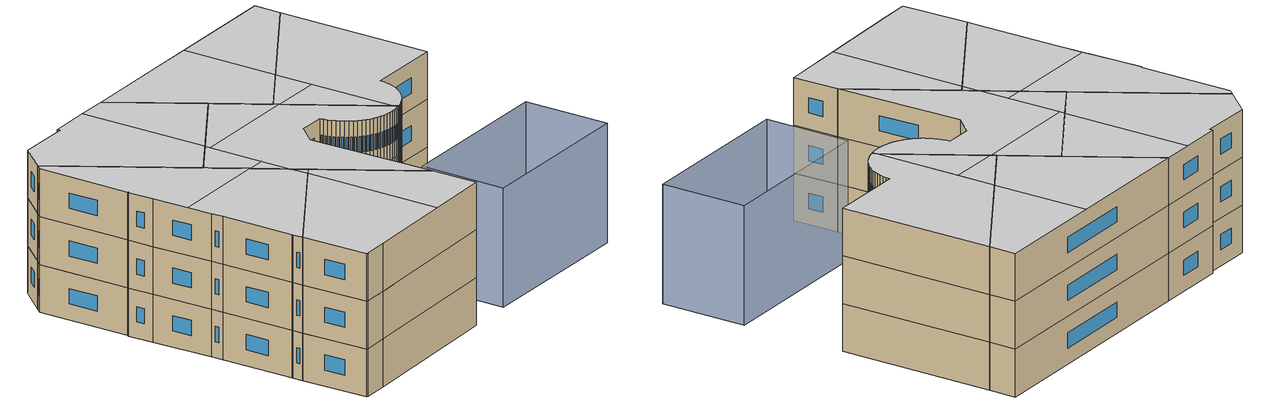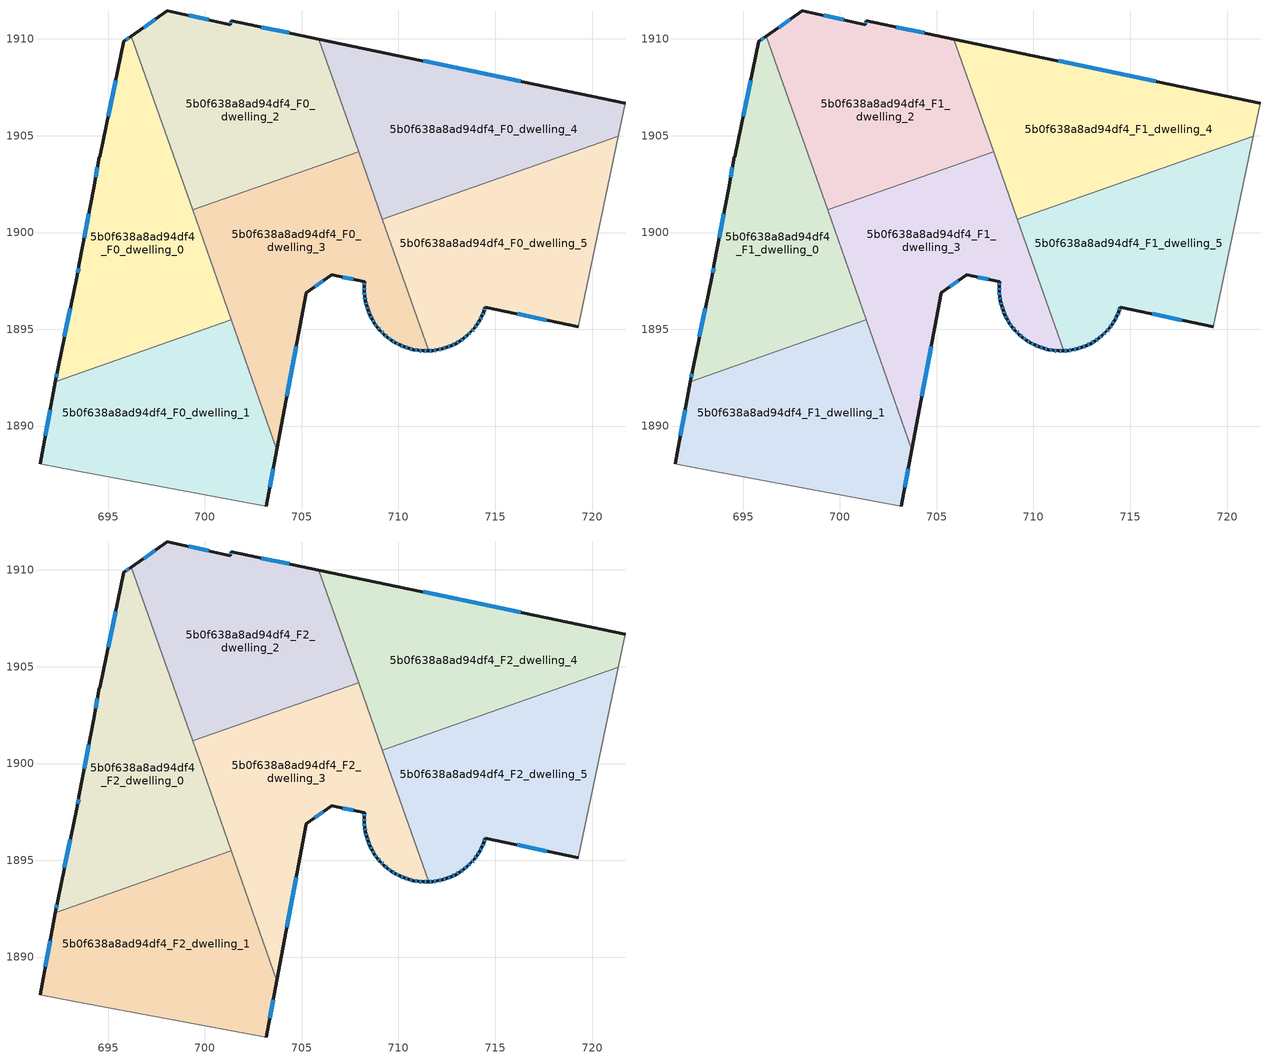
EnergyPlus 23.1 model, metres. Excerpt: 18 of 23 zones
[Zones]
5b0f638a8ad94df4_F0_dwelling_0
 floor ground (EU_floor_Construction): 696.2,1910.14 701.36,1895.5 692.28,1892.3 692.4,1892.92 692.42,1893.04 693.38,1897.66 693.52,1898.41 694.25,1902.29 694.54,1903.91 694.58,1903.89 694.61,1904.02 695.82,1909.87 z0
 wall outside (EU_wall_Construction): 694.54,1903.91 694.25,1902.29 693.52,1898.41 693.38,1897.66 692.42,1893.04 692.4,1892.92 692.28,1892.3 / 694.54,1903.91 694.58,1903.89 / 696.2,1910.14 695.82,1909.87 694.61,1904.02 694.58,1903.89 z0:3
 wall to 5b0f638a8ad94df4_F0_dwelling_1 (EU_wall_Construction): 692.28,1892.3 701.36,1895.5 703.72,1888.78 z0:3
 wall to 5b0f638a8ad94df4_F0_dwelling_3 (EU_wall_Construction): 703.72,1888.78 699.36,1901.16 z0:3
 wall to 5b0f638a8ad94df4_F0_dwelling_2 (EU_wall_Construction): 699.36,1901.17 696.2,1910.14 z0:3
 window (EU_Window_Construction): 692.36,1892.71 692.32,1892.51 / 693.05,1896.09 692.75,1894.61 / 693.47,1898.15 693.43,1897.91 / 694,1900.97 693.77,1899.73 / 694.44,1903.36 694.35,1902.84 / 695.4,1907.88 695.02,1906.01 / 696.07,1910.05 695.95,1909.96 z1.02:1.98
5b0f638a8ad94df4_F0_dwelling_1
 floor ground (EU_floor_Construction): 701.36,1895.5 703.72,1888.78 703.17,1885.86 693.19,1887.71 691.6,1888.02 691.48,1888.05 692.28,1892.3 z0
 wall outside (EU_wall_Construction): 703.17,1885.86 703.72,1888.78 / 692.28,1892.3 691.48,1888.05 z0:3
 wall adiabatic (EU_wall_Construction): 691.48,1888.05 691.6,1888.02 693.19,1887.71 703.17,1885.86 z0:3
 window (EU_Window_Construction): 703.36,1886.85 703.54,1887.79 / 692.01,1890.86 691.75,1889.5 z1.02:1.98
5b0f638a8ad94df4_F0_dwelling_2
 floor ground (EU_floor_Construction): 705.89,1909.99 707.94,1904.18 699.36,1901.17 696.2,1910.14 698.05,1911.46 701.32,1910.74 701.36,1910.94 z0
 wall outside (EU_wall_Construction): 705.89,1909.99 701.36,1910.94 701.32,1910.74 698.05,1911.46 696.2,1910.14 z0:3
 wall to 5b0f638a8ad94df4_F0_dwelling_3 (EU_wall_Construction): 699.36,1901.17 707.94,1904.18 z0:3
 wall to 5b0f638a8ad94df4_F0_dwelling_4 (EU_wall_Construction): 707.94,1904.18 705.89,1909.99 z0:3
 window (EU_Window_Construction): 701.35,1910.87 701.33,1910.81 / 704.35,1910.31 702.9,1910.62 / 697.42,1911.01 696.83,1910.59 / 700.21,1910.99 699.17,1911.22 z1.02:1.98
5b0f638a8ad94df4_F0_dwelling_3
 floor ground (EU_floor_Construction): 707.94,1904.18 711.56,1893.89 711.51,1893.89 711.27,1893.88 711.02,1893.91 710.77,1893.96 710.53,1894.01 710.3,1894.09 710.07,1894.19 709.85,1894.31 709.63,1894.44 709.43,1894.58 709.25,1894.75 709.06,1894.93 708.91,1895.11 708.76,1895.32 708.64,1895.53 708.52,1895.76 708.43,1895.99 708.35,1896.22 708.29,1896.46 708.25,1896.71 708.23,1896.96 708.24,1897.21 708.25,1897.46 706.56,1897.82 705.24,1896.89 703.72,1888.78 699.36,1901.17 z0
 wall outside (EU_wall_Construction): 703.72,1888.78 705.24,1896.89 706.56,1897.82 708.25,1897.46 708.24,1897.21 708.23,1896.96 708.25,1896.71 708.29,1896.46 708.35,1896.22 708.43,1895.99 708.52,1895.76 708.64,1895.53 708.76,1895.32 708.91,1895.11 709.06,1894.93 709.25,1894.75 709.43,1894.58 709.63,1894.44 709.85,1894.31 710.07,1894.19 710.3,1894.09 710.53,1894.01 710.77,1893.96 711.02,1893.91 711.27,1893.88 711.51,1893.89 711.56,1893.89 z0:3
 wall to 5b0f638a8ad94df4_F0_dwelling_5 (EU_wall_Construction): 711.56,1893.89 709.17,1900.68 z0:3
 wall to 5b0f638a8ad94df4_F0_dwelling_4 (EU_wall_Construction): 709.17,1900.68 707.94,1904.18 z0:3
 window (EU_Window_Construction): 711.35,1893.89 711.43,1893.89 / 711.11,1893.9 711.19,1893.89 / 710.86,1893.94 710.94,1893.93 / 710.61,1893.99 710.69,1893.98 / 710.38,1894.06 710.45,1894.04 / 710.15,1894.16 710.22,1894.12 / 709.92,1894.27 709.99,1894.23 / 709.71,1894.39 709.77,1894.35 / 709.5,1894.53 709.56,1894.49 / 709.31,1894.69 709.37,1894.64 / 709.13,1894.87 709.19,1894.81 / 708.96,1895.05 709.01,1894.99 / 708.81,1895.25 708.86,1895.18 / 708.68,1895.46 708.72,1895.39 / 708.56,1895.68 708.6,1895.61 / 708.46,1895.91 708.49,1895.83 / 708.38,1896.14 708.4,1896.07 / 708.31,1896.38 708.33,1896.31 / 708.27,1896.63 708.28,1896.55 / 708.24,1896.88 708.25,1896.8 / 708.23,1897.13 708.23,1897.05 / 708.25,1897.38 708.24,1897.3 / 707.13,1897.7 707.67,1897.58 / 705.69,1897.21 706.11,1897.5 / 704.24,1891.54 704.72,1894.13 z1.02:1.98
5b0f638a8ad94df4_F0_dwelling_4
 floor ground (EU_floor_Construction): 721.7,1906.68 721.35,1904.97 709.17,1900.68 705.89,1909.99 z0
 wall outside (EU_wall_Construction): 721.7,1906.68 705.89,1909.99 z0:3
 wall adiabatic (EU_wall_Construction): 721.35,1904.97 721.7,1906.68 z0:3
 wall to 5b0f638a8ad94df4_F0_dwelling_5 (EU_wall_Construction): 709.17,1900.68 721.35,1904.97 z0:3
 window (EU_Window_Construction): 716.32,1907.81 711.27,1908.87 z1.02:1.98
5b0f638a8ad94df4_F0_dwelling_5
 floor ground (EU_floor_Construction): 721.35,1904.97 719.29,1895.13 714.49,1896.15 714.42,1895.91 714.31,1895.68 714.19,1895.46 714.06,1895.25 713.91,1895.05 713.75,1894.87 713.56,1894.69 713.37,1894.53 713.16,1894.39 712.96,1894.26 712.73,1894.16 712.5,1894.07 712.26,1893.99 712.01,1893.94 711.76,1893.9 711.56,1893.89 709.17,1900.68 z0
 wall outside (EU_wall_Construction): 711.56,1893.89 711.76,1893.9 712.01,1893.94 712.26,1893.99 712.5,1894.07 712.73,1894.16 712.96,1894.26 713.16,1894.39 713.37,1894.53 713.56,1894.69 713.75,1894.87 713.91,1895.05 714.06,1895.25 714.19,1895.46 714.31,1895.68 714.42,1895.91 714.49,1896.15 719.29,1895.13 z0:3
 wall adiabatic (EU_wall_Construction): 719.29,1895.13 721.35,1904.97 z0:3
 window (EU_Window_Construction): 714.44,1895.99 714.47,1896.07 / 714.35,1895.76 714.38,1895.83 / 714.23,1895.54 714.27,1895.6 / 714.11,1895.33 714.15,1895.39 / 713.96,1895.12 714.01,1895.18 / 713.8,1894.93 713.86,1894.99 / 713.62,1894.75 713.68,1894.81 / 713.43,1894.59 713.5,1894.64 / 713.23,1894.44 713.3,1894.48 / 713.03,1894.31 713.09,1894.35 / 712.81,1894.2 712.88,1894.23 / 712.58,1894.1 712.65,1894.13 / 712.34,1894.02 712.42,1894.04 / 712.1,1893.96 712.18,1893.97 / 711.85,1893.91 711.93,1893.93 / 711.63,1893.9 711.69,1893.9 / 716.13,1895.8 717.66,1895.48 z1.02:1.98
5b0f638a8ad94df4_F1_dwelling_0
 floor to 5b0f638a8ad94df4_F0_dwelling_0 (EU_floor_Construction): 696.2,1910.14 701.36,1895.5 692.28,1892.3 692.4,1892.92 692.42,1893.04 693.38,1897.66 693.52,1898.41 694.25,1902.29 694.54,1903.91 694.58,1903.89 694.61,1904.02 695.82,1909.87 z3
 wall outside (EU_wall_Construction): 694.54,1903.91 694.25,1902.29 693.52,1898.41 693.38,1897.66 692.42,1893.04 692.4,1892.92 692.28,1892.3 / 694.54,1903.91 694.58,1903.89 / 696.2,1910.14 695.82,1909.87 694.61,1904.02 694.58,1903.89 z3:6
 wall to 5b0f638a8ad94df4_F1_dwelling_1 (EU_wall_Construction): 692.28,1892.3 701.36,1895.5 703.72,1888.78 z3:6
 wall to 5b0f638a8ad94df4_F1_dwelling_3 (EU_wall_Construction): 703.72,1888.78 699.36,1901.16 z3:6
 wall to 5b0f638a8ad94df4_F1_dwelling_2 (EU_wall_Construction): 699.36,1901.17 696.2,1910.14 z3:6
 window (EU_Window_Construction): 692.36,1892.71 692.32,1892.51 / 693.05,1896.09 692.75,1894.61 / 693.47,1898.15 693.43,1897.91 / 694,1900.97 693.77,1899.73 / 694.44,1903.36 694.35,1902.84 / 695.4,1907.88 695.02,1906.01 / 696.07,1910.05 695.95,1909.96 z4.02:4.98
5b0f638a8ad94df4_F1_dwelling_1
 floor to 5b0f638a8ad94df4_F0_dwelling_1 (EU_floor_Construction): 701.36,1895.5 703.72,1888.78 703.17,1885.86 693.19,1887.71 691.6,1888.02 691.48,1888.05 692.28,1892.3 z3
 wall outside (EU_wall_Construction): 703.17,1885.86 703.72,1888.78 / 692.28,1892.3 691.48,1888.05 z3:6
 wall adiabatic (EU_wall_Construction): 691.48,1888.05 691.6,1888.02 693.19,1887.71 703.17,1885.86 z3:6
 window (EU_Window_Construction): 703.36,1886.85 703.54,1887.79 / 692.01,1890.86 691.75,1889.5 z4.02:4.98
5b0f638a8ad94df4_F1_dwelling_2
 floor to 5b0f638a8ad94df4_F0_dwelling_2 (EU_floor_Construction): 705.89,1909.99 707.94,1904.18 699.36,1901.17 696.2,1910.14 698.05,1911.46 701.32,1910.74 701.36,1910.94 z3
 wall outside (EU_wall_Construction): 705.89,1909.99 701.36,1910.94 701.32,1910.74 698.05,1911.46 696.2,1910.14 z3:6
 wall to 5b0f638a8ad94df4_F1_dwelling_3 (EU_wall_Construction): 699.36,1901.17 707.94,1904.18 z3:6
 wall to 5b0f638a8ad94df4_F1_dwelling_4 (EU_wall_Construction): 707.94,1904.18 705.89,1909.99 z3:6
 window (EU_Window_Construction): 701.35,1910.87 701.33,1910.81 / 704.35,1910.31 702.9,1910.62 / 697.42,1911.01 696.83,1910.59 / 700.21,1910.99 699.17,1911.22 z4.02:4.98
5b0f638a8ad94df4_F1_dwelling_3
 floor to 5b0f638a8ad94df4_F0_dwelling_3 (EU_floor_Construction): 707.94,1904.18 711.56,1893.89 711.51,1893.89 711.27,1893.88 711.02,1893.91 710.77,1893.96 710.53,1894.01 710.3,1894.09 710.07,1894.19 709.85,1894.31 709.63,1894.44 709.43,1894.58 709.25,1894.75 709.06,1894.93 708.91,1895.11 708.76,1895.32 708.64,1895.53 708.52,1895.76 708.43,1895.99 708.35,1896.22 708.29,1896.46 708.25,1896.71 708.23,1896.96 708.24,1897.21 708.25,1897.46 706.56,1897.82 705.24,1896.89 703.72,1888.78 699.36,1901.17 z3
 wall outside (EU_wall_Construction): 703.72,1888.78 705.24,1896.89 706.56,1897.82 708.25,1897.46 708.24,1897.21 708.23,1896.96 708.25,1896.71 708.29,1896.46 708.35,1896.22 708.43,1895.99 708.52,1895.76 708.64,1895.53 708.76,1895.32 708.91,1895.11 709.06,1894.93 709.25,1894.75 709.43,1894.58 709.63,1894.44 709.85,1894.31 710.07,1894.19 710.3,1894.09 710.53,1894.01 710.77,1893.96 711.02,1893.91 711.27,1893.88 711.51,1893.89 711.56,1893.89 z3:6
 wall to 5b0f638a8ad94df4_F1_dwelling_5 (EU_wall_Construction): 711.56,1893.89 709.17,1900.68 z3:6
 wall to 5b0f638a8ad94df4_F1_dwelling_4 (EU_wall_Construction): 709.17,1900.68 707.94,1904.18 z3:6
 window (EU_Window_Construction): 711.35,1893.89 711.43,1893.89 / 711.11,1893.9 711.19,1893.89 / 710.86,1893.94 710.94,1893.93 / 710.61,1893.99 710.69,1893.98 / 710.38,1894.06 710.45,1894.04 / 710.15,1894.16 710.22,1894.12 / 709.92,1894.27 709.99,1894.23 / 709.71,1894.39 709.77,1894.35 / 709.5,1894.53 709.56,1894.49 / 709.31,1894.69 709.37,1894.64 / 709.13,1894.87 709.19,1894.81 / 708.96,1895.05 709.01,1894.99 / 708.81,1895.25 708.86,1895.18 / 708.68,1895.46 708.72,1895.39 / 708.56,1895.68 708.6,1895.61 / 708.46,1895.91 708.49,1895.83 / 708.38,1896.14 708.4,1896.07 / 708.31,1896.38 708.33,1896.31 / 708.27,1896.63 708.28,1896.55 / 708.24,1896.88 708.25,1896.8 / 708.23,1897.13 708.23,1897.05 / 708.25,1897.38 708.24,1897.3 / 707.13,1897.7 707.67,1897.58 / 705.69,1897.21 706.11,1897.5 / 704.24,1891.54 704.72,1894.13 z4.02:4.98
5b0f638a8ad94df4_F1_dwelling_4
 floor to 5b0f638a8ad94df4_F0_dwelling_4 (EU_floor_Construction): 721.7,1906.68 721.35,1904.97 709.17,1900.68 705.89,1909.99 z3
 wall outside (EU_wall_Construction): 721.7,1906.68 705.89,1909.99 z3:6
 wall adiabatic (EU_wall_Construction): 721.35,1904.97 721.7,1906.68 z3:6
 wall to 5b0f638a8ad94df4_F1_dwelling_5 (EU_wall_Construction): 709.17,1900.68 721.35,1904.97 z3:6
 window (EU_Window_Construction): 716.32,1907.81 711.27,1908.87 z4.02:4.98
5b0f638a8ad94df4_F1_dwelling_5
 floor to 5b0f638a8ad94df4_F0_dwelling_5 (EU_floor_Construction): 721.35,1904.97 719.29,1895.13 714.49,1896.15 714.42,1895.91 714.31,1895.68 714.19,1895.46 714.06,1895.25 713.91,1895.05 713.75,1894.87 713.56,1894.69 713.37,1894.53 713.16,1894.39 712.96,1894.26 712.73,1894.16 712.5,1894.07 712.26,1893.99 712.01,1893.94 711.76,1893.9 711.56,1893.89 709.17,1900.68 z3
 wall outside (EU_wall_Construction): 711.56,1893.89 711.76,1893.9 712.01,1893.94 712.26,1893.99 712.5,1894.07 712.73,1894.16 712.96,1894.26 713.16,1894.39 713.37,1894.53 713.56,1894.69 713.75,1894.87 713.91,1895.05 714.06,1895.25 714.19,1895.46 714.31,1895.68 714.42,1895.91 714.49,1896.15 719.29,1895.13 z3:6
 wall adiabatic (EU_wall_Construction): 719.29,1895.13 721.35,1904.97 z3:6
 window (EU_Window_Construction): 714.44,1895.99 714.47,1896.07 / 714.35,1895.76 714.38,1895.83 / 714.23,1895.54 714.27,1895.6 / 714.11,1895.33 714.15,1895.39 / 713.96,1895.12 714.01,1895.18 / 713.8,1894.93 713.86,1894.99 / 713.62,1894.75 713.68,1894.81 / 713.43,1894.59 713.5,1894.64 / 713.23,1894.44 713.3,1894.48 / 713.03,1894.31 713.09,1894.35 / 712.81,1894.2 712.88,1894.23 / 712.58,1894.1 712.65,1894.13 / 712.34,1894.02 712.42,1894.04 / 712.1,1893.96 712.18,1893.97 / 711.85,1893.91 711.93,1893.93 / 711.63,1893.9 711.69,1893.9 / 716.13,1895.8 717.66,1895.48 z4.02:4.98
5b0f638a8ad94df4_F2_dwelling_0
 floor to 5b0f638a8ad94df4_F1_dwelling_0 (EU_floor_Construction): 696.2,1910.14 701.36,1895.5 692.28,1892.3 692.4,1892.92 692.42,1893.04 693.38,1897.66 693.52,1898.41 694.25,1902.29 694.54,1903.91 694.58,1903.89 694.61,1904.02 695.82,1909.87 z6
 wall outside (EU_wall_Construction): 694.54,1903.91 694.25,1902.29 693.52,1898.41 693.38,1897.66 692.42,1893.04 692.4,1892.92 692.28,1892.3 / 694.54,1903.91 694.58,1903.89 / 696.2,1910.14 695.82,1909.87 694.61,1904.02 694.58,1903.89 z6:9
 wall to 5b0f638a8ad94df4_F2_dwelling_1 (EU_wall_Construction): 692.28,1892.3 701.36,1895.5 703.72,1888.78 z6:9
 wall to 5b0f638a8ad94df4_F2_dwelling_3 (EU_wall_Construction): 703.72,1888.78 699.36,1901.16 z6:9
 wall to 5b0f638a8ad94df4_F2_dwelling_2 (EU_wall_Construction): 699.36,1901.17 696.2,1910.14 z6:9
 window (EU_Window_Construction): 692.36,1892.71 692.32,1892.51 / 693.05,1896.09 692.75,1894.61 / 693.47,1898.15 693.43,1897.91 / 694,1900.97 693.77,1899.73 / 694.44,1903.36 694.35,1902.84 / 695.4,1907.88 695.02,1906.01 / 696.07,1910.05 695.95,1909.96 z7.02:7.98
 ceiling to 5b0f638a8ad94df4_F3_dwelling_1 (EU_floor_Construction): 700.79,1895.3 701.03,1896.43 700.25,1898.64 693.82,1899.98 693.52,1898.41 693.38,1897.66 692.42,1893.04 692.4,1892.92 692.28,1892.3 z9
 ceiling to 5b0f638a8ad94df4_F3_dwelling_0 (EU_floor_Construction): 700.25,1898.64 696.2,1910.14 695.82,1909.87 694.61,1904.02 694.58,1903.89 694.54,1903.91 694.25,1902.29 693.82,1899.98 z9
 ceiling to 5b0f638a8ad94df4_F3_dwelling_3 (EU_floor_Construction): 701.36,1895.5 701.03,1896.43 700.79,1895.3 z9
5b0f638a8ad94df4_F2_dwelling_1
 floor to 5b0f638a8ad94df4_F1_dwelling_1 (EU_floor_Construction): 701.36,1895.5 703.72,1888.78 703.17,1885.86 693.19,1887.71 691.6,1888.02 691.48,1888.05 692.28,1892.3 z6
 wall outside (EU_wall_Construction): 703.17,1885.86 703.72,1888.78 / 692.28,1892.3 691.48,1888.05 z6:9
 wall adiabatic (EU_wall_Construction): 691.48,1888.05 691.6,1888.02 693.19,1887.71 703.17,1885.86 z6:9
 window (EU_Window_Construction): 703.36,1886.85 703.54,1887.79 / 692.01,1890.86 691.75,1889.5 z7.02:7.98
 ceiling to 5b0f638a8ad94df4_F3_dwelling_1 (EU_floor_Construction): 698.98,1886.63 700.79,1895.3 692.28,1892.3 691.48,1888.05 691.6,1888.02 693.19,1887.71 z9
 ceiling to 5b0f638a8ad94df4_F3_dwelling_3 (EU_floor_Construction): 703.17,1885.86 703.72,1888.78 701.36,1895.5 700.79,1895.3 698.98,1886.63 z9
5b0f638a8ad94df4_F2_dwelling_2
 floor to 5b0f638a8ad94df4_F1_dwelling_2 (EU_floor_Construction): 705.89,1909.99 707.94,1904.18 699.36,1901.17 696.2,1910.14 698.05,1911.46 701.32,1910.74 701.36,1910.94 z6
 wall outside (EU_wall_Construction): 705.89,1909.99 701.36,1910.94 701.32,1910.74 698.05,1911.46 696.2,1910.14 z6:9
 wall to 5b0f638a8ad94df4_F2_dwelling_3 (EU_wall_Construction): 699.36,1901.17 707.94,1904.18 z6:9
 wall to 5b0f638a8ad94df4_F2_dwelling_4 (EU_wall_Construction): 707.94,1904.18 705.89,1909.99 z6:9
 window (EU_Window_Construction): 701.35,1910.87 701.33,1910.81 / 704.35,1910.31 702.9,1910.62 / 697.42,1911.01 696.83,1910.59 / 700.21,1910.99 699.17,1911.22 z7.02:7.98
 ceiling to 5b0f638a8ad94df4_F3_dwelling_0 (EU_floor_Construction): 702.23,1902.17 703.95,1910.4 701.36,1910.94 701.32,1910.74 698.05,1911.46 696.2,1910.14 699.36,1901.17 z9
 ceiling to 5b0f638a8ad94df4_F3_dwelling_2 (EU_floor_Construction): 707.94,1904.18 705.89,1909.99 703.95,1910.4 702.23,1902.17 z9
5b0f638a8ad94df4_F2_dwelling_3
 floor to 5b0f638a8ad94df4_F1_dwelling_3 (EU_floor_Construction): 707.94,1904.18 711.56,1893.89 711.51,1893.89 711.27,1893.88 711.02,1893.91 710.77,1893.96 710.53,1894.01 710.3,1894.09 710.07,1894.19 709.85,1894.31 709.63,1894.44 709.43,1894.58 709.25,1894.75 709.06,1894.93 708.91,1895.11 708.76,1895.32 708.64,1895.53 708.52,1895.76 708.43,1895.99 708.35,1896.22 708.29,1896.46 708.25,1896.71 708.23,1896.96 708.24,1897.21 708.25,1897.46 706.56,1897.82 705.24,1896.89 703.72,1888.78 699.36,1901.17 z6
 wall outside (EU_wall_Construction): 703.72,1888.78 705.24,1896.89 706.56,1897.82 708.25,1897.46 708.24,1897.21 708.23,1896.96 708.25,1896.71 708.29,1896.46 708.35,1896.22 708.43,1895.99 708.52,1895.76 708.64,1895.53 708.76,1895.32 708.91,1895.11 709.06,1894.93 709.25,1894.75 709.43,1894.58 709.63,1894.44 709.85,1894.31 710.07,1894.19 710.3,1894.09 710.53,1894.01 710.77,1893.96 711.02,1893.91 711.27,1893.88 711.51,1893.89 711.56,1893.89 z6:9
 wall to 5b0f638a8ad94df4_F2_dwelling_5 (EU_wall_Construction): 711.56,1893.89 709.17,1900.68 z6:9
 wall to 5b0f638a8ad94df4_F2_dwelling_4 (EU_wall_Construction): 709.17,1900.68 707.94,1904.18 z6:9
 window (EU_Window_Construction): 711.35,1893.89 711.43,1893.89 / 711.11,1893.9 711.19,1893.89 / 710.86,1893.94 710.94,1893.93 / 710.61,1893.99 710.69,1893.98 / 710.38,1894.06 710.45,1894.04 / 710.15,1894.16 710.22,1894.12 / 709.92,1894.27 709.99,1894.23 / 709.71,1894.39 709.77,1894.35 / 709.5,1894.53 709.56,1894.49 / 709.31,1894.69 709.37,1894.64 / 709.13,1894.87 709.19,1894.81 / 708.96,1895.05 709.01,1894.99 / 708.81,1895.25 708.86,1895.18 / 708.68,1895.46 708.72,1895.39 / 708.56,1895.68 708.6,1895.61 / 708.46,1895.91 708.49,1895.83 / 708.38,1896.14 708.4,1896.07 / 708.31,1896.38 708.33,1896.31 / 708.27,1896.63 708.28,1896.55 / 708.24,1896.88 708.25,1896.8 / 708.23,1897.13 708.23,1897.05 / 708.25,1897.38 708.24,1897.3 / 707.13,1897.7 707.67,1897.58 / 705.69,1897.21 706.11,1897.5 / 704.24,1891.54 704.72,1894.13 z7.02:7.98
 ceiling to 5b0f638a8ad94df4_F3_dwelling_4 (EU_floor_Construction): 711.56,1893.89 711.46,1894.18 711.4,1893.89 711.51,1893.89 z9
 ceiling to 5b0f638a8ad94df4_F3_dwelling_3 (EU_floor_Construction): 711.4,1893.89 711.46,1894.18 709.29,1900.34 702.16,1901.83 701.03,1896.43 703.72,1888.78 705.24,1896.89 706.56,1897.82 708.25,1897.46 708.24,1897.21 708.23,1896.96 708.25,1896.71 708.29,1896.46 708.35,1896.22 708.43,1895.99 708.52,1895.76 708.64,1895.53 708.76,1895.32 708.91,1895.11 709.06,1894.93 709.25,1894.75 709.43,1894.58 709.63,1894.44 709.85,1894.31 710.07,1894.19 710.3,1894.09 710.53,1894.01 710.77,1893.96 711.02,1893.91 711.27,1893.88 z9
 ceiling to 5b0f638a8ad94df4_F3_dwelling_2 (EU_floor_Construction): 709.29,1900.34 707.94,1904.18 702.23,1902.17 702.16,1901.83 z9
 ceiling to 5b0f638a8ad94df4_F3_dwelling_0 (EU_floor_Construction): 701.44,1898.39 702.23,1902.17 699.36,1901.17 700.25,1898.64 z9
 ceiling to 5b0f638a8ad94df4_F3_dwelling_1 (EU_floor_Construction): 701.03,1896.43 701.44,1898.39 700.25,1898.64 z9
5b0f638a8ad94df4_F2_dwelling_4
 floor to 5b0f638a8ad94df4_F1_dwelling_4 (EU_floor_Construction): 721.7,1906.68 721.35,1904.97 709.17,1900.68 705.89,1909.99 z6
 wall outside (EU_wall_Construction): 721.7,1906.68 705.89,1909.99 z6:9
 wall adiabatic (EU_wall_Construction): 721.35,1904.97 721.7,1906.68 z6:9
 wall to 5b0f638a8ad94df4_F2_dwelling_5 (EU_wall_Construction): 709.17,1900.68 721.35,1904.97 z6:9
 window (EU_Window_Construction): 716.32,1907.81 711.27,1908.87 z7.02:7.98
 ceiling to 5b0f638a8ad94df4_F3_dwelling_2 (EU_floor_Construction): 713.11,1902.07 714.39,1908.21 705.89,1909.99 709.17,1900.68 z9
 ceiling to 5b0f638a8ad94df4_F3_dwelling_4 (EU_floor_Construction): 721.35,1904.97 721.7,1906.68 714.39,1908.21 713.11,1902.07 z9
5b0f638a8ad94df4_F2_dwelling_5
 floor to 5b0f638a8ad94df4_F1_dwelling_5 (EU_floor_Construction): 721.35,1904.97 719.29,1895.13 714.49,1896.15 714.42,1895.91 714.31,1895.68 714.19,1895.46 714.06,1895.25 713.91,1895.05 713.75,1894.87 713.56,1894.69 713.37,1894.53 713.16,1894.39 712.96,1894.26 712.73,1894.16 712.5,1894.07 712.26,1893.99 712.01,1893.94 711.76,1893.9 711.56,1893.89 709.17,1900.68 z6
 wall outside (EU_wall_Construction): 711.56,1893.89 711.76,1893.9 712.01,1893.94 712.26,1893.99 712.5,1894.07 712.73,1894.16 712.96,1894.26 713.16,1894.39 713.37,1894.53 713.56,1894.69 713.75,1894.87 713.91,1895.05 714.06,1895.25 714.19,1895.46 714.31,1895.68 714.42,1895.91 714.49,1896.15 719.29,1895.13 z6:9
 wall adiabatic (EU_wall_Construction): 719.29,1895.13 721.35,1904.97 z6:9
 window (EU_Window_Construction): 714.44,1895.99 714.47,1896.07 / 714.35,1895.76 714.38,1895.83 / 714.23,1895.54 714.27,1895.6 / 714.11,1895.33 714.15,1895.39 / 713.96,1895.12 714.01,1895.18 / 713.8,1894.93 713.86,1894.99 / 713.62,1894.75 713.68,1894.81 / 713.43,1894.59 713.5,1894.64 / 713.23,1894.44 713.3,1894.48 / 713.03,1894.31 713.09,1894.35 / 712.81,1894.2 712.88,1894.23 / 712.58,1894.1 712.65,1894.13 / 712.34,1894.02 712.42,1894.04 / 712.1,1893.96 712.18,1893.97 / 711.85,1893.91 711.93,1893.93 / 711.63,1893.9 711.69,1893.9 / 716.13,1895.8 717.66,1895.48 z7.02:7.98
 ceiling to 5b0f638a8ad94df4_F3_dwelling_4 (EU_floor_Construction): 719.29,1895.13 721.35,1904.97 713.11,1902.07 711.46,1894.18 711.56,1893.89 711.76,1893.9 712.01,1893.94 712.26,1893.99 712.5,1894.07 712.73,1894.16 712.96,1894.26 713.16,1894.39 713.37,1894.53 713.56,1894.69 713.75,1894.87 713.91,1895.05 714.06,1895.25 714.19,1895.46 714.31,1895.68 714.42,1895.91 714.49,1896.15 z9
 ceiling to 5b0f638a8ad94df4_F3_dwelling_2 (EU_floor_Construction): 712.6,1899.65 713.11,1902.07 709.17,1900.68 709.29,1900.34 z9
 ceiling adiabatic (EU_roof_Construction): 711.46,1894.18 712.6,1899.65 709.29,1900.34 z9
shading: 706.08,1885.32 707.23,1890.76 / 707.23,1890.76 717.9,1888.52 / 717.9,1888.52 716.75,1883.07 / 716.75,1883.07 706.08,1885.32 z0:7.5
[Building]
EU S2 Campaign: North Axis=0; Terrain=City; Solar Distribution=FullExterior
[Site:Location]
Vienna: Latitude=48; Longitude=16.5; Time Zone=1; Elevation=183
[SizingPeriod:WeatherFileDays]
AnnualSizingPeriod: Begin Month=1; Begin Day of Month=1; End Month=12; End Day of Month=31; Day of Week for Start Day=Monday; Use Weather File Daylight Saving Period=No; Use Weather File Rain and Snow Indicators=No
[MATERIAL]
EU_InternalMass_Material: Roughness=MediumRough; Thickness=0.1; Conductivity=1; Density=1800; Specific Heat=900; Thermal Absorptance=0.9; Solar Absorptance=0.7; Visible Absorptance=0.7
[MATERIAL:NOMASS] Roughness=MediumRough; Thermal Absorptance=0.9; Solar Absorptance=0.7; Visible Absorptance=0.7
Name | Thermal Resistance
EU_wall_NoMass | 0.942466
EU_roof_NoMass | 0.551687
EU_floor_NoMass | 0.66527
[WINDOWMATERIAL:SIMPLEGLAZINGSYSTEM]
EU_Window_SimpleGlazing: UFactor=2.03367; Solar Heat Gain Coefficient=0.65; Visible Transmittance=0.65
[CONSTRUCTION]
EU_wall_Construction: EU_wall_NoMass
EU_roof_Construction: EU_roof_NoMass
EU_floor_Construction: EU_floor_NoMass
EU_Window_Construction: EU_Window_SimpleGlazing
EU_InternalMass_Construction: EU_InternalMass_Material
[ZONE] Type=1; Multiplier=1; Ceiling Height=autocalculate; Floor Area=autocalculate; Part of Total Floor Area=Yes
Name | Volume
5b0f638a8ad94df4_F0_dwelling_0; 5b0f638a8ad94df4_F1_dwelling_0; 5b0f638a8ad94df4_F2_dwelling_0 | 233.4375
5b0f638a8ad94df4_F0_dwelling_1; 5b0f638a8ad94df4_F1_dwelling_1; 5b0f638a8ad94df4_F2_dwelling_1 | 233.451
5b0f638a8ad94df4_F0_dwelling_2; 5b0f638a8ad94df4_F1_dwelling_2; 5b0f638a8ad94df4_F2_dwelling_2 | 233.432
5b0f638a8ad94df4_F0_dwelling_3; 5b0f638a8ad94df4_F1_dwelling_3; 5b0f638a8ad94df4_F2_dwelling_3 | 233.438
5b0f638a8ad94df4_F0_dwelling_4; 5b0f638a8ad94df4_F1_dwelling_4; 5b0f638a8ad94df4_F2_dwelling_4 | 233.448
5b0f638a8ad94df4_F0_dwelling_5; 5b0f638a8ad94df4_F1_dwelling_5; 5b0f638a8ad94df4_F2_dwelling_5 | 233.443
[INTERNALMASS] Construction=EU_InternalMass_Construction
Name | Zone or ZoneList | Surface Area
5b0f638a8ad94df4_F0_dwelling_0_EU_InternalMass | 5b0f638a8ad94df4_F0_dwelling_0 | 77.818
5b0f638a8ad94df4_F0_dwelling_1_EU_InternalMass | 5b0f638a8ad94df4_F0_dwelling_1 | 77.82
5b0f638a8ad94df4_F0_dwelling_2_EU_InternalMass | 5b0f638a8ad94df4_F0_dwelling_2 | 77.8119
5b0f638a8ad94df4_F0_dwelling_3_EU_InternalMass | 5b0f638a8ad94df4_F0_dwelling_3 | 77.8113
5b0f638a8ad94df4_F0_dwelling_4_EU_InternalMass | 5b0f638a8ad94df4_F0_dwelling_4 | 77.813
5b0f638a8ad94df4_F0_dwelling_5_EU_InternalMass | 5b0f638a8ad94df4_F0_dwelling_5 | 77.8153
5b0f638a8ad94df4_F1_dwelling_0_EU_InternalMass | 5b0f638a8ad94df4_F1_dwelling_0 | 77.818
5b0f638a8ad94df4_F1_dwelling_1_EU_InternalMass | 5b0f638a8ad94df4_F1_dwelling_1 | 77.82
5b0f638a8ad94df4_F1_dwelling_2_EU_InternalMass | 5b0f638a8ad94df4_F1_dwelling_2 | 77.8119
5b0f638a8ad94df4_F1_dwelling_3_EU_InternalMass | 5b0f638a8ad94df4_F1_dwelling_3 | 77.8113
5b0f638a8ad94df4_F1_dwelling_4_EU_InternalMass | 5b0f638a8ad94df4_F1_dwelling_4 | 77.813
5b0f638a8ad94df4_F1_dwelling_5_EU_InternalMass | 5b0f638a8ad94df4_F1_dwelling_5 | 77.8153
5b0f638a8ad94df4_F2_dwelling_0_EU_InternalMass | 5b0f638a8ad94df4_F2_dwelling_0 | 77.818
5b0f638a8ad94df4_F2_dwelling_1_EU_InternalMass | 5b0f638a8ad94df4_F2_dwelling_1 | 77.82
5b0f638a8ad94df4_F2_dwelling_2_EU_InternalMass | 5b0f638a8ad94df4_F2_dwelling_2 | 77.8119
5b0f638a8ad94df4_F2_dwelling_3_EU_InternalMass | 5b0f638a8ad94df4_F2_dwelling_3 | 77.8113
5b0f638a8ad94df4_F2_dwelling_4_EU_InternalMass | 5b0f638a8ad94df4_F2_dwelling_4 | 77.813
5b0f638a8ad94df4_F2_dwelling_5_EU_InternalMass | 5b0f638a8ad94df4_F2_dwelling_5 | 77.8153
[OTHEREQUIPMENT] Fuel Type=Electricity; Design Level Calculation Method=Watts/Area; Power per Zone Floor Area=1; Fraction Latent=0; Fraction Radiant=0; Fraction Lost=0; Carbon Dioxide Generation Rate=0; EndUse Subcategory=EU_Step8_InternalGains
Name | Zone or ZoneList or Space or SpaceList | Schedule
EU_Step8_InternalGain_5b0f638a8ad94df4_F0_dwelling_0_f000 | 5b0f638a8ad94df4_F0_dwelling_0 | EU_Step8_GainSchedule_5b0f638a8ad94df4_F0_dwelling_0_f000
EU_Step8_InternalGain_5b0f638a8ad94df4_F0_dwelling_1_f000 | 5b0f638a8ad94df4_F0_dwelling_1 | EU_Step8_GainSchedule_5b0f638a8ad94df4_F0_dwelling_1_f000
EU_Step8_InternalGain_5b0f638a8ad94df4_F0_dwelling_2_f000 | 5b0f638a8ad94df4_F0_dwelling_2 | EU_Step8_GainSchedule_5b0f638a8ad94df4_F0_dwelling_2_f000
EU_Step8_InternalGain_5b0f638a8ad94df4_F0_dwelling_3_f000 | 5b0f638a8ad94df4_F0_dwelling_3 | EU_Step8_GainSchedule_5b0f638a8ad94df4_F0_dwelling_3_f000
EU_Step8_InternalGain_5b0f638a8ad94df4_F0_dwelling_4_f000 | 5b0f638a8ad94df4_F0_dwelling_4 | EU_Step8_GainSchedule_5b0f638a8ad94df4_F0_dwelling_4_f000
EU_Step8_InternalGain_5b0f638a8ad94df4_F0_dwelling_5_f000 | 5b0f638a8ad94df4_F0_dwelling_5 | EU_Step8_GainSchedule_5b0f638a8ad94df4_F0_dwelling_5_f000
EU_Step8_InternalGain_5b0f638a8ad94df4_F1_dwelling_0_f000 | 5b0f638a8ad94df4_F1_dwelling_0 | EU_Step8_GainSchedule_5b0f638a8ad94df4_F1_dwelling_0_f000
EU_Step8_InternalGain_5b0f638a8ad94df4_F1_dwelling_1_f000 | 5b0f638a8ad94df4_F1_dwelling_1 | EU_Step8_GainSchedule_5b0f638a8ad94df4_F1_dwelling_1_f000
EU_Step8_InternalGain_5b0f638a8ad94df4_F1_dwelling_2_f000 | 5b0f638a8ad94df4_F1_dwelling_2 | EU_Step8_GainSchedule_5b0f638a8ad94df4_F1_dwelling_2_f000
EU_Step8_InternalGain_5b0f638a8ad94df4_F1_dwelling_3_f000 | 5b0f638a8ad94df4_F1_dwelling_3 | EU_Step8_GainSchedule_5b0f638a8ad94df4_F1_dwelling_3_f000
EU_Step8_InternalGain_5b0f638a8ad94df4_F1_dwelling_4_f000 | 5b0f638a8ad94df4_F1_dwelling_4 | EU_Step8_GainSchedule_5b0f638a8ad94df4_F1_dwelling_4_f000
EU_Step8_InternalGain_5b0f638a8ad94df4_F1_dwelling_5_f000 | 5b0f638a8ad94df4_F1_dwelling_5 | EU_Step8_GainSchedule_5b0f638a8ad94df4_F1_dwelling_5_f000
EU_Step8_InternalGain_5b0f638a8ad94df4_F2_dwelling_0_f000 | 5b0f638a8ad94df4_F2_dwelling_0 | EU_Step8_GainSchedule_5b0f638a8ad94df4_F2_dwelling_0_f000
EU_Step8_InternalGain_5b0f638a8ad94df4_F2_dwelling_1_f000 | 5b0f638a8ad94df4_F2_dwelling_1 | EU_Step8_GainSchedule_5b0f638a8ad94df4_F2_dwelling_1_f000
EU_Step8_InternalGain_5b0f638a8ad94df4_F2_dwelling_2_f000 | 5b0f638a8ad94df4_F2_dwelling_2 | EU_Step8_GainSchedule_5b0f638a8ad94df4_F2_dwelling_2_f000
EU_Step8_InternalGain_5b0f638a8ad94df4_F2_dwelling_3_f000 | 5b0f638a8ad94df4_F2_dwelling_3 | EU_Step8_GainSchedule_5b0f638a8ad94df4_F2_dwelling_3_f000
EU_Step8_InternalGain_5b0f638a8ad94df4_F2_dwelling_4_f000 | 5b0f638a8ad94df4_F2_dwelling_4 | EU_Step8_GainSchedule_5b0f638a8ad94df4_F2_dwelling_4_f000
EU_Step8_InternalGain_5b0f638a8ad94df4_F2_dwelling_5_f000 | 5b0f638a8ad94df4_F2_dwelling_5 | EU_Step8_GainSchedule_5b0f638a8ad94df4_F2_dwelling_5_f000
[ZONEVENTILATION:DESIGNFLOWRATE] Schedule=EU_AlwaysOn; Design Flow Rate Calculation Method=AirChanges/Hour; Air Changes per Hour=0.530523; Ventilation Type=Natural; Fan Pressure Rise=0; Fan Total Efficiency=1; Constant Term Coefficient=1; Temperature Term Coefficient=0; Velocity Term Coefficient=0; Velocity Squared Term Coefficient=0; Minimum Indoor Temperature=-100; Maximum Indoor Temperature=100; Delta Temperature=-100; Minimum Outdoor Temperature=-100; Maximum Outdoor Temperature=100; Maximum Wind Speed=40
Name | Zone or ZoneList or Space or SpaceList
EU_ConstantAir_5b0f638a8ad94df4_F0_dwelling_0 | 5b0f638a8ad94df4_F0_dwelling_0
EU_ConstantAir_5b0f638a8ad94df4_F0_dwelling_1 | 5b0f638a8ad94df4_F0_dwelling_1
EU_ConstantAir_5b0f638a8ad94df4_F0_dwelling_2 | 5b0f638a8ad94df4_F0_dwelling_2
EU_ConstantAir_5b0f638a8ad94df4_F0_dwelling_3 | 5b0f638a8ad94df4_F0_dwelling_3
EU_ConstantAir_5b0f638a8ad94df4_F0_dwelling_4 | 5b0f638a8ad94df4_F0_dwelling_4
EU_ConstantAir_5b0f638a8ad94df4_F0_dwelling_5 | 5b0f638a8ad94df4_F0_dwelling_5
EU_ConstantAir_5b0f638a8ad94df4_F1_dwelling_0 | 5b0f638a8ad94df4_F1_dwelling_0
EU_ConstantAir_5b0f638a8ad94df4_F1_dwelling_1 | 5b0f638a8ad94df4_F1_dwelling_1
EU_ConstantAir_5b0f638a8ad94df4_F1_dwelling_2 | 5b0f638a8ad94df4_F1_dwelling_2
EU_ConstantAir_5b0f638a8ad94df4_F1_dwelling_3 | 5b0f638a8ad94df4_F1_dwelling_3
EU_ConstantAir_5b0f638a8ad94df4_F1_dwelling_4 | 5b0f638a8ad94df4_F1_dwelling_4
EU_ConstantAir_5b0f638a8ad94df4_F1_dwelling_5 | 5b0f638a8ad94df4_F1_dwelling_5
EU_ConstantAir_5b0f638a8ad94df4_F2_dwelling_0 | 5b0f638a8ad94df4_F2_dwelling_0
EU_ConstantAir_5b0f638a8ad94df4_F2_dwelling_1 | 5b0f638a8ad94df4_F2_dwelling_1
EU_ConstantAir_5b0f638a8ad94df4_F2_dwelling_2 | 5b0f638a8ad94df4_F2_dwelling_2
EU_ConstantAir_5b0f638a8ad94df4_F2_dwelling_3 | 5b0f638a8ad94df4_F2_dwelling_3
EU_ConstantAir_5b0f638a8ad94df4_F2_dwelling_4 | 5b0f638a8ad94df4_F2_dwelling_4
EU_ConstantAir_5b0f638a8ad94df4_F2_dwelling_5 | 5b0f638a8ad94df4_F2_dwelling_5
[HVACTEMPLATE:THERMOSTAT] Constant Heating Setpoint=20; Constant Cooling Setpoint=50
EU_HeatOnly_5b0f638a8ad94df4_F0_dwelling_0; EU_HeatOnly_5b0f638a8ad94df4_F0_dwelling_1; EU_HeatOnly_5b0f638a8ad94df4_F0_dwelling_2; EU_HeatOnly_5b0f638a8ad94df4_F0_dwelling_3; EU_HeatOnly_5b0f638a8ad94df4_F0_dwelling_4; EU_HeatOnly_5b0f638a8ad94df4_F0_dwelling_5; EU_HeatOnly_5b0f638a8ad94df4_F1_dwelling_0; EU_HeatOnly_5b0f638a8ad94df4_F1_dwelling_1; EU_HeatOnly_5b0f638a8ad94df4_F1_dwelling_2; EU_HeatOnly_5b0f638a8ad94df4_F1_dwelling_3; EU_HeatOnly_5b0f638a8ad94df4_F1_dwelling_4; EU_HeatOnly_5b0f638a8ad94df4_F1_dwelling_5; EU_HeatOnly_5b0f638a8ad94df4_F2_dwelling_0; EU_HeatOnly_5b0f638a8ad94df4_F2_dwelling_1; EU_HeatOnly_5b0f638a8ad94df4_F2_dwelling_2; EU_HeatOnly_5b0f638a8ad94df4_F2_dwelling_3; EU_HeatOnly_5b0f638a8ad94df4_F2_dwelling_4; EU_HeatOnly_5b0f638a8ad94df4_F2_dwelling_5; EU_HeatOnly_5b0f638a8ad94df4_F3_dwelling_0; EU_HeatOnly_5b0f638a8ad94df4_F3_dwelling_1; EU_HeatOnly_5b0f638a8ad94df4_F3_dwelling_2; EU_HeatOnly_5b0f638a8ad94df4_F3_dwelling_3; EU_HeatOnly_5b0f638a8ad94df4_F3_dwelling_4
[HVACTEMPLATE:ZONE:IDEALLOADSAIRSYSTEM] System Availability Schedule=EU_AlwaysOn; Maximum Heating Supply Air Temperature=50; Minimum Cooling Supply Air Temperature=13; Maximum Heating Supply Air Humidity Ratio=0.0156; Minimum Cooling Supply Air Humidity Ratio=0.0077; Heating Limit=NoLimit; Cooling Limit=NoLimit; Heating Availability Schedule=EU_AlwaysOn; Cooling Availability Schedule=EU_CoolingOff; Dehumidification Control Type=ConstantSensibleHeatRatio; Cooling Sensible Heat Ratio=0.7; Dehumidification Setpoint=60; Humidification Control Type=None; Humidification Setpoint=30; Outdoor Air Method=None; Outdoor Air Flow Rate per Person=0.00944; Outdoor Air Flow Rate per Zone Floor Area=0; Outdoor Air Flow Rate per Zone=0; Demand Controlled Ventilation Type=None; Outdoor Air Economizer Type=NoEconomizer; Heat Recovery Type=None; Sensible Heat Recovery Effectiveness=0.7; Latent Heat Recovery Effectiveness=0.65
Name | Template Thermostat
5b0f638a8ad94df4_F0_dwelling_0 | EU_HeatOnly_5b0f638a8ad94df4_F0_dwelling_0
5b0f638a8ad94df4_F0_dwelling_1 | EU_HeatOnly_5b0f638a8ad94df4_F0_dwelling_1
5b0f638a8ad94df4_F0_dwelling_2 | EU_HeatOnly_5b0f638a8ad94df4_F0_dwelling_2
5b0f638a8ad94df4_F0_dwelling_3 | EU_HeatOnly_5b0f638a8ad94df4_F0_dwelling_3
5b0f638a8ad94df4_F0_dwelling_4 | EU_HeatOnly_5b0f638a8ad94df4_F0_dwelling_4
5b0f638a8ad94df4_F0_dwelling_5 | EU_HeatOnly_5b0f638a8ad94df4_F0_dwelling_5
5b0f638a8ad94df4_F1_dwelling_0 | EU_HeatOnly_5b0f638a8ad94df4_F1_dwelling_0
5b0f638a8ad94df4_F1_dwelling_1 | EU_HeatOnly_5b0f638a8ad94df4_F1_dwelling_1
5b0f638a8ad94df4_F1_dwelling_2 | EU_HeatOnly_5b0f638a8ad94df4_F1_dwelling_2
5b0f638a8ad94df4_F1_dwelling_3 | EU_HeatOnly_5b0f638a8ad94df4_F1_dwelling_3
5b0f638a8ad94df4_F1_dwelling_4 | EU_HeatOnly_5b0f638a8ad94df4_F1_dwelling_4
5b0f638a8ad94df4_F1_dwelling_5 | EU_HeatOnly_5b0f638a8ad94df4_F1_dwelling_5
5b0f638a8ad94df4_F2_dwelling_0 | EU_HeatOnly_5b0f638a8ad94df4_F2_dwelling_0
5b0f638a8ad94df4_F2_dwelling_1 | EU_HeatOnly_5b0f638a8ad94df4_F2_dwelling_1
5b0f638a8ad94df4_F2_dwelling_2 | EU_HeatOnly_5b0f638a8ad94df4_F2_dwelling_2
5b0f638a8ad94df4_F2_dwelling_3 | EU_HeatOnly_5b0f638a8ad94df4_F2_dwelling_3
5b0f638a8ad94df4_F2_dwelling_4 | EU_HeatOnly_5b0f638a8ad94df4_F2_dwelling_4
5b0f638a8ad94df4_F2_dwelling_5 | EU_HeatOnly_5b0f638a8ad94df4_F2_dwelling_5
[SIZING:ZONE] Zone Cooling Design Supply Air Temperature Input Method=SupplyAirTemperature; Zone Cooling Design Supply Air Temperature=13; Zone Heating Design Supply Air Temperature Input Method=SupplyAirTemperature; Zone Heating Design Supply Air Temperature=50; Zone Cooling Design Supply Air Humidity Ratio=0.008; Zone Heating Design Supply Air Humidity Ratio=0.008; Cooling Design Air Flow Method=DesignDay; Cooling Design Air Flow Rate=0; Cooling Minimum Air Flow per Zone Floor Area=0.000762; Cooling Minimum Air Flow=0; Cooling Minimum Air Flow Fraction=0.2; Heating Design Air Flow Method=DesignDay; Heating Design Air Flow Rate=0; Heating Maximum Air Flow per Zone Floor Area=0.002032; Heating Maximum Air Flow=0.141576; Heating Maximum Air Flow Fraction=0.3; Account for Dedicated Outdoor Air System=No; Dedicated Outdoor Air System Control Strategy=NeutralSupplyAir; Dedicated Outdoor Air Low Setpoint Temperature for Design=autosize; Dedicated Outdoor Air High Setpoint Temperature for Design=autosize; Zone Load Sizing Method=Sensible Load Only No Latent Load; Zone Latent Cooling Design Supply Air Humidity Ratio Input Method=HumidityRatioDifference; Zone Cooling Design Supply Air Humidity Ratio Difference=0.005; Zone Latent Heating Design Supply Air Humidity Ratio Input Method=HumidityRatioDifference; Zone Humidification Design Supply Air Humidity Ratio Difference=0.005
5b0f638a8ad94df4_F0_dwelling_0; 5b0f638a8ad94df4_F0_dwelling_1; 5b0f638a8ad94df4_F0_dwelling_2; 5b0f638a8ad94df4_F0_dwelling_3; 5b0f638a8ad94df4_F0_dwelling_4; 5b0f638a8ad94df4_F0_dwelling_5; 5b0f638a8ad94df4_F1_dwelling_0; 5b0f638a8ad94df4_F1_dwelling_1; 5b0f638a8ad94df4_F1_dwelling_2; 5b0f638a8ad94df4_F1_dwelling_3; 5b0f638a8ad94df4_F1_dwelling_4; 5b0f638a8ad94df4_F1_dwelling_5; 5b0f638a8ad94df4_F2_dwelling_0; 5b0f638a8ad94df4_F2_dwelling_1; 5b0f638a8ad94df4_F2_dwelling_2; 5b0f638a8ad94df4_F2_dwelling_3; 5b0f638a8ad94df4_F2_dwelling_4; 5b0f638a8ad94df4_F2_dwelling_5
[SCHEDULE:CONSTANT]
Name | Hourly Value
EU_AlwaysOn | 1
EU_CoolingOff | 0
[SCHEDULE:FILE] Column Number=1; Rows to Skip at Top=0; Number of Hours of Data=8760; Column Separator=Comma; Interpolate to Timestep=No; Minutes per Item=60; Adjust Schedule for Daylight Savings=Yes
Name | File
EU_Step8_GainSchedule_5b0f638a8ad94df4_F0_dwelling_0_f000 | ../../schedules/5b0f638a8ad94df4/5b0f638a8ad94df4_F0_dwelling_0_f000_gain.csv
EU_Step8_GainSchedule_5b0f638a8ad94df4_F0_dwelling_1_f000 | ../../schedules/5b0f638a8ad94df4/5b0f638a8ad94df4_F0_dwelling_1_f000_gain.csv
EU_Step8_GainSchedule_5b0f638a8ad94df4_F0_dwelling_2_f000 | ../../schedules/5b0f638a8ad94df4/5b0f638a8ad94df4_F0_dwelling_2_f000_gain.csv
EU_Step8_GainSchedule_5b0f638a8ad94df4_F0_dwelling_3_f000 | ../../schedules/5b0f638a8ad94df4/5b0f638a8ad94df4_F0_dwelling_3_f000_gain.csv
EU_Step8_GainSchedule_5b0f638a8ad94df4_F0_dwelling_4_f000 | ../../schedules/5b0f638a8ad94df4/5b0f638a8ad94df4_F0_dwelling_4_f000_gain.csv
EU_Step8_GainSchedule_5b0f638a8ad94df4_F0_dwelling_5_f000 | ../../schedules/5b0f638a8ad94df4/5b0f638a8ad94df4_F0_dwelling_5_f000_gain.csv
EU_Step8_GainSchedule_5b0f638a8ad94df4_F1_dwelling_0_f000 | ../../schedules/5b0f638a8ad94df4/5b0f638a8ad94df4_F1_dwelling_0_f000_gain.csv
EU_Step8_GainSchedule_5b0f638a8ad94df4_F1_dwelling_1_f000 | ../../schedules/5b0f638a8ad94df4/5b0f638a8ad94df4_F1_dwelling_1_f000_gain.csv
EU_Step8_GainSchedule_5b0f638a8ad94df4_F1_dwelling_2_f000 | ../../schedules/5b0f638a8ad94df4/5b0f638a8ad94df4_F1_dwelling_2_f000_gain.csv
EU_Step8_GainSchedule_5b0f638a8ad94df4_F1_dwelling_3_f000 | ../../schedules/5b0f638a8ad94df4/5b0f638a8ad94df4_F1_dwelling_3_f000_gain.csv
EU_Step8_GainSchedule_5b0f638a8ad94df4_F1_dwelling_4_f000 | ../../schedules/5b0f638a8ad94df4/5b0f638a8ad94df4_F1_dwelling_4_f000_gain.csv
EU_Step8_GainSchedule_5b0f638a8ad94df4_F1_dwelling_5_f000 | ../../schedules/5b0f638a8ad94df4/5b0f638a8ad94df4_F1_dwelling_5_f000_gain.csv
EU_Step8_GainSchedule_5b0f638a8ad94df4_F2_dwelling_0_f000 | ../../schedules/5b0f638a8ad94df4/5b0f638a8ad94df4_F2_dwelling_0_f000_gain.csv
EU_Step8_GainSchedule_5b0f638a8ad94df4_F2_dwelling_1_f000 | ../../schedules/5b0f638a8ad94df4/5b0f638a8ad94df4_F2_dwelling_1_f000_gain.csv
EU_Step8_GainSchedule_5b0f638a8ad94df4_F2_dwelling_2_f000 | ../../schedules/5b0f638a8ad94df4/5b0f638a8ad94df4_F2_dwelling_2_f000_gain.csv
EU_Step8_GainSchedule_5b0f638a8ad94df4_F2_dwelling_3_f000 | ../../schedules/5b0f638a8ad94df4/5b0f638a8ad94df4_F2_dwelling_3_f000_gain.csv
EU_Step8_GainSchedule_5b0f638a8ad94df4_F2_dwelling_4_f000 | ../../schedules/5b0f638a8ad94df4/5b0f638a8ad94df4_F2_dwelling_4_f000_gain.csv
EU_Step8_GainSchedule_5b0f638a8ad94df4_F2_dwelling_5_f000 | ../../schedules/5b0f638a8ad94df4/5b0f638a8ad94df4_F2_dwelling_5_f000_gain.csv
